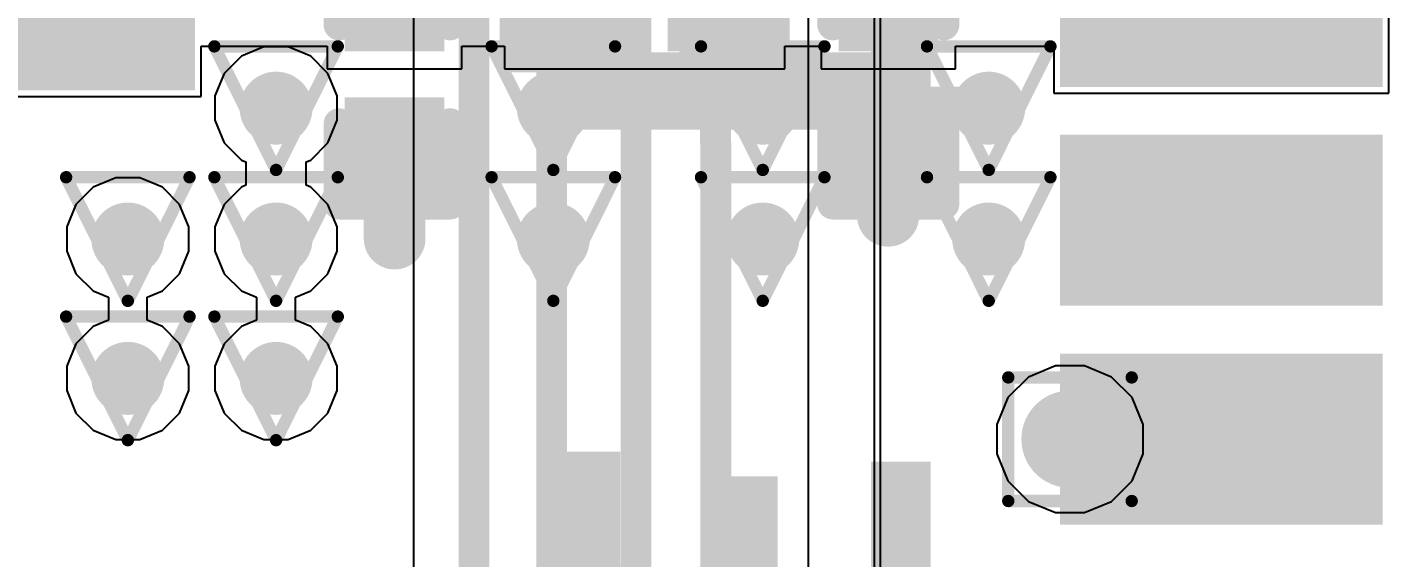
# Model space of a CAD drawing. Header units: inches. Extents: x -6 to 283, y -12 to 154.
# Drawn here: x 14.45 to 20.05, y 14.61 to 16.79 of the extents above; entities that cross this region are included whole.
import ezdxf

# ---------------------------------------------------------------- set-up
doc = ezdxf.new("R2010")
doc.units = ezdxf.units.IN
for name, color, linetype in [('Bottom Layer', 5, 'Continuous'), ('Bottom Overlay', 54, 'Continuous'), ('Drill Drawing', 1, 'Continuous'), ('GND-1', 16, 'Continuous'), ('GND-2', 90, 'Continuous'), ('GND-3', 216, 'Continuous'), ('GND-4', 54, 'Continuous'), ('PWR-1', 156, 'Continuous'), ('PWR-2', 130, 'Continuous'), ('Signal L1', 76, 'Continuous'), ('Signal L2', 6, 'Continuous'), ('Top Layer', 1, 'Continuous'), ('Top Overlay', 2, 'Continuous'), ('Top Paste', 8, 'Continuous'), ('Top Solder', 216, 'Continuous'), ('Via Holes', 16, 'Continuous')]:
    doc.layers.add(name, color=color, linetype=linetype)
doc.styles.add('Bauhaus 93_Bold', font='', dxfattribs={"height": 0.2})
doc.styles.get('Bauhaus 93_Bold').set_extended_font_data('Bauhaus 93', bold=True)

# ---------------------------------------------------------------- blocks, each defined once
blk = doc.blocks.new('U_FL_R_SMT_1_80___16')
at = {"layer": 'Top Layer'}
for points in [[(-2.01, 2.0742), (-0.94, 2.0742), (-0.94, -0.1258), (-2.01, -0.1258)], [(0.94, 2.0742), (2.01, 2.0742), (2.01, -0.1258), (0.94, -0.1258)], [(-0.51, -0.4392), (0.51, -0.4392), (0.51, -1.5092), (-0.51, -1.5092)]]:
    blk.add_hatch(color=1, dxfattribs=at).paths.add_polyline_path(points)
at = {"layer": 'Top Paste'}
for points in [[(-2.01, 2.0742), (-0.94, 2.0742), (-0.94, -0.1258), (-2.01, -0.1258)], [(0.94, 2.0742), (2.01, 2.0742), (2.01, -0.1258), (0.94, -0.1258)], [(-0.51, -0.4392), (0.51, -0.4392), (0.51, -1.5092), (-0.51, -1.5092)]]:
    blk.add_hatch(color=8, dxfattribs=at).paths.add_polyline_path(points)
at = {"layer": 'Top Solder'}
for points in [[(-2.1116, 2.1758), (-0.8384, 2.1758), (-0.8384, -0.2274), (-2.1116, -0.2274)], [(0.8384, 2.1758), (2.1116, 2.1758), (2.1116, -0.2274), (0.8384, -0.2274)], [(-0.6116, -0.3376), (0.6116, -0.3376), (0.6116, -1.6108), (-0.6116, -1.6108)]]:
    blk.add_hatch(color=216, dxfattribs=at).paths.add_polyline_path(points)
at = {"layer": 'Top Overlay'}
for points in [[(-0.9652, 2.2098, 0.127, 0.127, 0), (-0.4064, 2.2098, 0.127, 0.127, 0)], [(0.9652, 2.2098, 0.127, 0.127, 0), (0.4064, 2.2098, 0.127, 0.127, 0)], [(-1.2192, -0.5334, 0.127, 0.127, 0), (-0.762, -0.5334, 0.127, 0.127, 0)], [(0.762, -0.5334, 0.127, 0.127, 0), (1.2192, -0.5334, 0.127, 0.127, 0)], [(0.889, -0.7874, 0.254, 0.254, 0), (0.7366, -0.9398, 0.254, 0.254, 0)], [(0.889, -0.7874, 0.254, 0.254, 0), (0.889, -1.0922, 0.254, 0.254, 0)], [(0.7366, -0.9398, 0.254, 0.254, 0), (0.889, -1.0922, 0.254, 0.254, 0)]]:
    blk.add_lwpolyline(points, format="xyseb", dxfattribs=at)
for points in [[(-0.997, 2.2098, 0.0635, 0.0635, 1), (-0.9334, 2.2098, 0.0635, 0.0635, 1)], [(-0.4382, 2.2098, 0.0635, 0.0635, 1), (-0.3747, 2.2098, 0.0635, 0.0635, 1)], [(0.3747, 2.2098, 0.0635, 0.0635, 1), (0.4382, 2.2098, 0.0635, 0.0635, 1)], [(0.9335, 2.2098, 0.0635, 0.0635, 1), (0.997, 2.2098, 0.0635, 0.0635, 1)], [(-1.251, -0.5334, 0.0635, 0.0635, 1), (-1.1874, -0.5334, 0.0635, 0.0635, 1)], [(-0.7937, -0.5334, 0.0635, 0.0635, 1), (-0.7302, -0.5334, 0.0635, 0.0635, 1)], [(0.7303, -0.5334, 0.0635, 0.0635, 1), (0.7938, -0.5334, 0.0635, 0.0635, 1)], [(1.1875, -0.5334, 0.0635, 0.0635, 1), (1.251, -0.5334, 0.0635, 0.0635, 1)], [(0.8255, -0.7874, 0.127, 0.127, 1), (0.9525, -0.7874, 0.127, 0.127, 1)], [(0.8255, -0.7874, 0.127, 0.127, 1), (0.9525, -0.7874, 0.127, 0.127, 1)], [(0.6731, -0.9398, 0.127, 0.127, 1), (0.8001, -0.9398, 0.127, 0.127, 1)], [(0.6731, -0.9398, 0.127, 0.127, 1), (0.8001, -0.9398, 0.127, 0.127, 1)], [(0.8255, -1.0922, 0.127, 0.127, 1), (0.9525, -1.0922, 0.127, 0.127, 1)], [(0.8255, -1.0922, 0.127, 0.127, 1), (0.9525, -1.0922, 0.127, 0.127, 1)]]:
    blk.add_lwpolyline(points, format="xyseb", close=True, dxfattribs=at)
blk = doc.blocks.new('AP6275S__49')
at = {"layer": 'Top Layer'}
for points in [[(-7.7475, 3.85), (-6.6225, 3.85), (-6.6225, 3.35), (-7.7475, 3.35)], [(-7.7475, 2.95), (-6.6225, 2.95), (-6.6225, 2.45), (-7.7475, 2.45)], [(-7.7475, 2.05), (-6.6225, 2.05), (-6.6225, 1.55), (-7.7475, 1.55)]]:
    blk.add_hatch(color=1, dxfattribs=at).paths.add_polyline_path(points)
at = {"layer": 'Top Paste'}
for points in [[(-7.7475, 3.85), (-6.6225, 3.85), (-6.6225, 3.35), (-7.7475, 3.35)], [(-7.7475, 2.95), (-6.6225, 2.95), (-6.6225, 2.45), (-7.7475, 2.45)], [(-7.7475, 2.05), (-6.6225, 2.05), (-6.6225, 1.55), (-7.7475, 1.55)]]:
    blk.add_hatch(color=8, dxfattribs=at).paths.add_polyline_path(points)
at = {"layer": 'Top Solder'}
for points in [[(-7.8491, 3.9516), (-6.5209, 3.9516), (-6.5209, 3.2484), (-7.8491, 3.2484)], [(-7.8491, 3.0516), (-6.5209, 3.0516), (-6.5209, 2.3484), (-7.8491, 2.3484)], [(-7.8491, 2.1516), (-6.5209, 2.1516), (-6.5209, 1.4484), (-7.8491, 1.4484)]]:
    blk.add_hatch(color=216, dxfattribs=at).paths.add_polyline_path(points)
blk = doc.blocks.new('C___0201_306')
at = {"layer": 'Top Layer'}
for points in [[(-0.45, 0.15), (-0.15, 0.15), (-0.15, -0.15), (-0.45, -0.15)], [(0.15, 0.15), (0.45, 0.15), (0.45, -0.15), (0.15, -0.15)]]:
    blk.add_hatch(color=1, dxfattribs=at).paths.add_polyline_path(points)
at = {"layer": 'Top Paste'}
for points in [[(-0.45, 0.15), (-0.15, 0.15), (-0.15, -0.15), (-0.45, -0.15)], [(0.15, 0.15), (0.45, 0.15), (0.45, -0.15), (0.15, -0.15)]]:
    blk.add_hatch(color=8, dxfattribs=at).paths.add_polyline_path(points)
at = {"layer": 'Top Solder'}
for points in [[(-0.505, 0.205), (-0.095, 0.205), (-0.095, -0.205), (-0.505, -0.205)], [(0.095, 0.205), (0.505, 0.205), (0.505, -0.205), (0.095, -0.205)]]:
    blk.add_hatch(color=216, dxfattribs=at).paths.add_polyline_path(points)
at = {"layer": 'Top Overlay'}
for points in [[(-0.5334, 0.2286, 0.127, 0.127, 0), (-0.5334, -0.2286, 0.127, 0.127, 0)], [(-0.5334, 0.2286, 0.127, 0.127, 0), (-0.2032, 0.2286, 0.127, 0.127, 0)], [(0.2032, 0.2286, 0.127, 0.127, 0), (0.5334, 0.2286, 0.127, 0.127, 0)], [(0.5334, 0.2286, 0.127, 0.127, 0), (0.5334, -0.2286, 0.127, 0.127, 0)], [(-0.5334, -0.2286, 0.127, 0.127, 0), (-0.2032, -0.2286, 0.127, 0.127, 0)], [(0.2032, -0.2286, 0.127, 0.127, 0), (0.5334, -0.2286, 0.127, 0.127, 0)]]:
    blk.add_lwpolyline(points, format="xyseb", dxfattribs=at)
for points in [[(-0.5651, 0.2286, 0.0635, 0.0635, 1), (-0.5016, 0.2286, 0.0635, 0.0635, 1)], [(-0.5651, 0.2286, 0.0635, 0.0635, 1), (-0.5016, 0.2286, 0.0635, 0.0635, 1)], [(-0.2349, 0.2286, 0.0635, 0.0635, 1), (-0.1714, 0.2286, 0.0635, 0.0635, 1)], [(0.1714, 0.2286, 0.0635, 0.0635, 1), (0.2349, 0.2286, 0.0635, 0.0635, 1)], [(0.5016, 0.2286, 0.0635, 0.0635, 1), (0.5651, 0.2286, 0.0635, 0.0635, 1)], [(0.5016, 0.2286, 0.0635, 0.0635, 1), (0.5651, 0.2286, 0.0635, 0.0635, 1)], [(-0.5651, -0.2286, 0.0635, 0.0635, 1), (-0.5016, -0.2286, 0.0635, 0.0635, 1)], [(-0.5651, -0.2286, 0.0635, 0.0635, 1), (-0.5016, -0.2286, 0.0635, 0.0635, 1)], [(-0.2349, -0.2286, 0.0635, 0.0635, 1), (-0.1714, -0.2286, 0.0635, 0.0635, 1)], [(0.1714, -0.2286, 0.0635, 0.0635, 1), (0.2349, -0.2286, 0.0635, 0.0635, 1)], [(0.5016, -0.2286, 0.0635, 0.0635, 1), (0.5651, -0.2286, 0.0635, 0.0635, 1)], [(0.5016, -0.2286, 0.0635, 0.0635, 1), (0.5651, -0.2286, 0.0635, 0.0635, 1)]]:
    blk.add_lwpolyline(points, format="xyseb", close=True, dxfattribs=at)
blk = doc.blocks.new('C___0201_308')
at = {"layer": 'Top Layer'}
for points in [[(-0.45, 0.15), (-0.15, 0.15), (-0.15, -0.15), (-0.45, -0.15)], [(0.15, 0.15), (0.45, 0.15), (0.45, -0.15), (0.15, -0.15)]]:
    blk.add_hatch(color=1, dxfattribs=at).paths.add_polyline_path(points)
at = {"layer": 'Top Paste'}
for points in [[(-0.45, 0.15), (-0.15, 0.15), (-0.15, -0.15), (-0.45, -0.15)], [(0.15, 0.15), (0.45, 0.15), (0.45, -0.15), (0.15, -0.15)]]:
    blk.add_hatch(color=8, dxfattribs=at).paths.add_polyline_path(points)
at = {"layer": 'Top Solder'}
for points in [[(-0.505, 0.205), (-0.095, 0.205), (-0.095, -0.205), (-0.505, -0.205)], [(0.095, 0.205), (0.505, 0.205), (0.505, -0.205), (0.095, -0.205)]]:
    blk.add_hatch(color=216, dxfattribs=at).paths.add_polyline_path(points)
at = {"layer": 'Top Overlay'}
for points in [[(-0.5334, 0.2286, 0.127, 0.127, 0), (-0.5334, -0.2286, 0.127, 0.127, 0)], [(-0.5334, 0.2286, 0.127, 0.127, 0), (-0.2032, 0.2286, 0.127, 0.127, 0)], [(0.2032, 0.2286, 0.127, 0.127, 0), (0.5334, 0.2286, 0.127, 0.127, 0)], [(0.5334, 0.2286, 0.127, 0.127, 0), (0.5334, -0.2286, 0.127, 0.127, 0)], [(-0.5334, -0.2286, 0.127, 0.127, 0), (-0.2032, -0.2286, 0.127, 0.127, 0)], [(0.2032, -0.2286, 0.127, 0.127, 0), (0.5334, -0.2286, 0.127, 0.127, 0)]]:
    blk.add_lwpolyline(points, format="xyseb", dxfattribs=at)
for points in [[(-0.5651, 0.2286, 0.0635, 0.0635, 1), (-0.5016, 0.2286, 0.0635, 0.0635, 1)], [(-0.5651, 0.2286, 0.0635, 0.0635, 1), (-0.5016, 0.2286, 0.0635, 0.0635, 1)], [(-0.2349, 0.2286, 0.0635, 0.0635, 1), (-0.1714, 0.2286, 0.0635, 0.0635, 1)], [(0.1714, 0.2286, 0.0635, 0.0635, 1), (0.2349, 0.2286, 0.0635, 0.0635, 1)], [(0.5016, 0.2286, 0.0635, 0.0635, 1), (0.5651, 0.2286, 0.0635, 0.0635, 1)], [(0.5016, 0.2286, 0.0635, 0.0635, 1), (0.5651, 0.2286, 0.0635, 0.0635, 1)], [(-0.5651, -0.2286, 0.0635, 0.0635, 1), (-0.5016, -0.2286, 0.0635, 0.0635, 1)], [(-0.5651, -0.2286, 0.0635, 0.0635, 1), (-0.5016, -0.2286, 0.0635, 0.0635, 1)], [(-0.2349, -0.2286, 0.0635, 0.0635, 1), (-0.1714, -0.2286, 0.0635, 0.0635, 1)], [(0.1714, -0.2286, 0.0635, 0.0635, 1), (0.2349, -0.2286, 0.0635, 0.0635, 1)], [(0.5016, -0.2286, 0.0635, 0.0635, 1), (0.5651, -0.2286, 0.0635, 0.0635, 1)], [(0.5016, -0.2286, 0.0635, 0.0635, 1), (0.5651, -0.2286, 0.0635, 0.0635, 1)]]:
    blk.add_lwpolyline(points, format="xyseb", close=True, dxfattribs=at)
blk = doc.blocks.new('CAP_0201_470')
at = {"layer": 'Top Layer'}
for points in [[(-0.45, 0.15), (-0.15, 0.15), (-0.15, -0.15), (-0.45, -0.15)], [(0.15, 0.15), (0.45, 0.15), (0.45, -0.15), (0.15, -0.15)]]:
    blk.add_hatch(color=1, dxfattribs=at).paths.add_polyline_path(points)
at = {"layer": 'Top Paste'}
for points in [[(-0.45, 0.15), (-0.15, 0.15), (-0.15, -0.15), (-0.45, -0.15)], [(0.15, 0.15), (0.45, 0.15), (0.45, -0.15), (0.15, -0.15)]]:
    blk.add_hatch(color=8, dxfattribs=at).paths.add_polyline_path(points)
at = {"layer": 'Top Solder'}
for points in [[(-0.505, 0.205), (-0.095, 0.205), (-0.095, -0.205), (-0.505, -0.205)], [(0.095, 0.205), (0.505, 0.205), (0.505, -0.205), (0.095, -0.205)]]:
    blk.add_hatch(color=216, dxfattribs=at).paths.add_polyline_path(points)
at = {"layer": 'Top Overlay'}
for points in [[(-0.5334, 0.2286, 0.127, 0.127, 0), (-0.5334, -0.2286, 0.127, 0.127, 0)], [(-0.2032, 0.2286, 0.127, 0.127, 0), (-0.5334, 0.2286, 0.127, 0.127, 0)], [(0.5334, 0.2286, 0.127, 0.127, 0), (0.2032, 0.2286, 0.127, 0.127, 0)], [(0.5334, 0.2286, 0.127, 0.127, 0), (0.5334, -0.2286, 0.127, 0.127, 0)], [(-0.2032, -0.2286, 0.127, 0.127, 0), (-0.5334, -0.2286, 0.127, 0.127, 0)], [(0.5334, -0.2286, 0.127, 0.127, 0), (0.2032, -0.2286, 0.127, 0.127, 0)]]:
    blk.add_lwpolyline(points, format="xyseb", dxfattribs=at)
for points in [[(-0.5651, 0.2286, 0.0635, 0.0635, 1), (-0.5016, 0.2286, 0.0635, 0.0635, 1)], [(-0.5651, 0.2286, 0.0635, 0.0635, 1), (-0.5016, 0.2286, 0.0635, 0.0635, 1)], [(-0.2349, 0.2286, 0.0635, 0.0635, 1), (-0.1714, 0.2286, 0.0635, 0.0635, 1)], [(0.1714, 0.2286, 0.0635, 0.0635, 1), (0.2349, 0.2286, 0.0635, 0.0635, 1)], [(0.5016, 0.2286, 0.0635, 0.0635, 1), (0.5651, 0.2286, 0.0635, 0.0635, 1)], [(0.5016, 0.2286, 0.0635, 0.0635, 1), (0.5651, 0.2286, 0.0635, 0.0635, 1)], [(-0.5651, -0.2286, 0.0635, 0.0635, 1), (-0.5016, -0.2286, 0.0635, 0.0635, 1)], [(-0.5651, -0.2286, 0.0635, 0.0635, 1), (-0.5016, -0.2286, 0.0635, 0.0635, 1)], [(-0.2349, -0.2286, 0.0635, 0.0635, 1), (-0.1714, -0.2286, 0.0635, 0.0635, 1)], [(0.1714, -0.2286, 0.0635, 0.0635, 1), (0.2349, -0.2286, 0.0635, 0.0635, 1)], [(0.5016, -0.2286, 0.0635, 0.0635, 1), (0.5651, -0.2286, 0.0635, 0.0635, 1)], [(0.5016, -0.2286, 0.0635, 0.0635, 1), (0.5651, -0.2286, 0.0635, 0.0635, 1)]]:
    blk.add_lwpolyline(points, format="xyseb", close=True, dxfattribs=at)

msp = doc.modelspace()

# ---------------------------------------------------------------- hatches: boundary and pattern name
at = {"layer": 'Bottom Layer'}
h = msp.add_hatch(color=5, dxfattribs=at)
edge = h.paths.add_edge_path()
edge.add_arc((15.4709, 16.456), 0.15, 0, 360)
h = msp.add_hatch(color=5, dxfattribs=at)
edge = h.paths.add_edge_path()
edge.add_arc((14.8607, 15.918), 0.15, 0, 360)
h = msp.add_hatch(color=5, dxfattribs=at)
edge = h.paths.add_edge_path()
edge.add_arc((15.4709, 15.918), 0.15, 0, 360)
h = msp.add_hatch(color=5, dxfattribs=at)
edge = h.paths.add_edge_path()
edge.add_arc((14.8607, 15.3451), 0.15, 0, 360)
h = msp.add_hatch(color=5, dxfattribs=at)
edge = h.paths.add_edge_path()
edge.add_arc((15.4709, 15.3451), 0.15, 0, 360)
h = msp.add_hatch(color=5, dxfattribs=at)
edge = h.paths.add_edge_path()
edge.add_arc((18.7381, 15.0951), 0.2, 0, 360)
at = {"layer": 'GND-1'}
h = msp.add_hatch(color=16, dxfattribs=at)
edge = h.paths.add_edge_path()
edge.add_arc((15.4709, 16.456), 0.15, 0, 360)
h = msp.add_hatch(color=16, dxfattribs=at)
edge = h.paths.add_edge_path()
edge.add_arc((16.6118, 16.456), 0.15, 0, 360)
h = msp.add_hatch(color=16, dxfattribs=at)
edge = h.paths.add_edge_path()
edge.add_arc((17.4736, 16.456), 0.15, 0, 360)
h = msp.add_hatch(color=16, dxfattribs=at)
edge = h.paths.add_edge_path()
edge.add_arc((18.4036, 16.456), 0.15, 0, 360)
h = msp.add_hatch(color=16, dxfattribs=at)
edge = h.paths.add_edge_path()
edge.add_arc((14.8607, 15.918), 0.15, 0, 360)
h = msp.add_hatch(color=16, dxfattribs=at)
edge = h.paths.add_edge_path()
edge.add_arc((15.4709, 15.918), 0.15, 0, 360)
h = msp.add_hatch(color=16, dxfattribs=at)
edge = h.paths.add_edge_path()
edge.add_arc((16.6118, 15.918), 0.15, 0, 360)
h = msp.add_hatch(color=16, dxfattribs=at)
edge = h.paths.add_edge_path()
edge.add_arc((17.4736, 15.918), 0.15, 0, 360)
h = msp.add_hatch(color=16, dxfattribs=at)
edge = h.paths.add_edge_path()
edge.add_arc((18.4036, 15.918), 0.15, 0, 360)
h = msp.add_hatch(color=16, dxfattribs=at)
edge = h.paths.add_edge_path()
edge.add_arc((14.8607, 15.3451), 0.15, 0, 360)
h = msp.add_hatch(color=16, dxfattribs=at)
edge = h.paths.add_edge_path()
edge.add_arc((15.4709, 15.3451), 0.15, 0, 360)
h = msp.add_hatch(color=16, dxfattribs=at)
edge = h.paths.add_edge_path()
edge.add_arc((18.7381, 15.0951), 0.2, 0, 360)
at = {"layer": 'GND-2'}
h = msp.add_hatch(color=90, dxfattribs=at)
edge = h.paths.add_edge_path()
edge.add_arc((15.4709, 16.456), 0.15, 0, 360)
h = msp.add_hatch(color=90, dxfattribs=at)
edge = h.paths.add_edge_path()
edge.add_arc((14.8607, 15.918), 0.15, 0, 360)
h = msp.add_hatch(color=90, dxfattribs=at)
edge = h.paths.add_edge_path()
edge.add_arc((15.4709, 15.918), 0.15, 0, 360)
h = msp.add_hatch(color=90, dxfattribs=at)
edge = h.paths.add_edge_path()
edge.add_arc((14.8607, 15.3451), 0.15, 0, 360)
h = msp.add_hatch(color=90, dxfattribs=at)
edge = h.paths.add_edge_path()
edge.add_arc((15.4709, 15.3451), 0.15, 0, 360)
h = msp.add_hatch(color=90, dxfattribs=at)
edge = h.paths.add_edge_path()
edge.add_arc((18.7381, 15.0951), 0.2, 0, 360)
at = {"layer": 'GND-3'}
h = msp.add_hatch(color=216, dxfattribs=at)
edge = h.paths.add_edge_path()
edge.add_arc((15.4709, 16.456), 0.15, 0, 360)
h = msp.add_hatch(color=216, dxfattribs=at)
edge = h.paths.add_edge_path()
edge.add_arc((14.8607, 15.918), 0.15, 0, 360)
h = msp.add_hatch(color=216, dxfattribs=at)
edge = h.paths.add_edge_path()
edge.add_arc((15.4709, 15.918), 0.15, 0, 360)
h = msp.add_hatch(color=216, dxfattribs=at)
edge = h.paths.add_edge_path()
edge.add_arc((14.8607, 15.3451), 0.15, 0, 360)
h = msp.add_hatch(color=216, dxfattribs=at)
edge = h.paths.add_edge_path()
edge.add_arc((15.4709, 15.3451), 0.15, 0, 360)
h = msp.add_hatch(color=216, dxfattribs=at)
edge = h.paths.add_edge_path()
edge.add_arc((18.7381, 15.0951), 0.2, 0, 360)
at = {"layer": 'GND-4'}
h = msp.add_hatch(color=54, dxfattribs=at)
edge = h.paths.add_edge_path()
edge.add_arc((15.4709, 16.456), 0.15, 0, 360)
h = msp.add_hatch(color=54, dxfattribs=at)
edge = h.paths.add_edge_path()
edge.add_arc((14.8607, 15.918), 0.15, 0, 360)
h = msp.add_hatch(color=54, dxfattribs=at)
edge = h.paths.add_edge_path()
edge.add_arc((15.4709, 15.918), 0.15, 0, 360)
h = msp.add_hatch(color=54, dxfattribs=at)
edge = h.paths.add_edge_path()
edge.add_arc((14.8607, 15.3451), 0.15, 0, 360)
h = msp.add_hatch(color=54, dxfattribs=at)
edge = h.paths.add_edge_path()
edge.add_arc((15.4709, 15.3451), 0.15, 0, 360)
h = msp.add_hatch(color=54, dxfattribs=at)
edge = h.paths.add_edge_path()
edge.add_arc((18.7381, 15.0951), 0.2, 0, 360)
at = {"layer": 'PWR-1'}
h = msp.add_hatch(color=156, dxfattribs=at)
edge = h.paths.add_edge_path()
edge.add_arc((15.4709, 16.456), 0.15, 0, 360)
h = msp.add_hatch(color=156, dxfattribs=at)
edge = h.paths.add_edge_path()
edge.add_arc((14.8607, 15.918), 0.15, 0, 360)
h = msp.add_hatch(color=156, dxfattribs=at)
edge = h.paths.add_edge_path()
edge.add_arc((15.4709, 15.918), 0.15, 0, 360)
h = msp.add_hatch(color=156, dxfattribs=at)
edge = h.paths.add_edge_path()
edge.add_arc((14.8607, 15.3451), 0.15, 0, 360)
h = msp.add_hatch(color=156, dxfattribs=at)
edge = h.paths.add_edge_path()
edge.add_arc((15.4709, 15.3451), 0.15, 0, 360)
h = msp.add_hatch(color=156, dxfattribs=at)
edge = h.paths.add_edge_path()
edge.add_arc((18.7381, 15.0951), 0.2, 0, 360)
at = {"layer": 'PWR-2'}
h = msp.add_hatch(color=130, dxfattribs=at)
edge = h.paths.add_edge_path()
edge.add_arc((15.4709, 16.456), 0.15, 0, 360)
h = msp.add_hatch(color=130, dxfattribs=at)
edge = h.paths.add_edge_path()
edge.add_arc((14.8607, 15.918), 0.15, 0, 360)
h = msp.add_hatch(color=130, dxfattribs=at)
edge = h.paths.add_edge_path()
edge.add_arc((15.4709, 15.918), 0.15, 0, 360)
h = msp.add_hatch(color=130, dxfattribs=at)
edge = h.paths.add_edge_path()
edge.add_arc((14.8607, 15.3451), 0.15, 0, 360)
h = msp.add_hatch(color=130, dxfattribs=at)
edge = h.paths.add_edge_path()
edge.add_arc((15.4709, 15.3451), 0.15, 0, 360)
h = msp.add_hatch(color=130, dxfattribs=at)
edge = h.paths.add_edge_path()
edge.add_arc((18.7381, 15.0951), 0.2, 0, 360)
at = {"layer": 'Signal L1'}
h = msp.add_hatch(color=76, dxfattribs=at)
edge = h.paths.add_edge_path()
edge.add_arc((15.4709, 16.456), 0.15, 0, 360)
h = msp.add_hatch(color=76, dxfattribs=at)
edge = h.paths.add_edge_path()
edge.add_arc((16.6118, 16.456), 0.15, 0, 360)
h = msp.add_hatch(color=76, dxfattribs=at)
edge = h.paths.add_edge_path()
edge.add_arc((17.4736, 16.456), 0.15, 0, 360)
h = msp.add_hatch(color=76, dxfattribs=at)
edge = h.paths.add_edge_path()
edge.add_arc((18.4036, 16.456), 0.15, 0, 360)
h = msp.add_hatch(color=76, dxfattribs=at)
edge = h.paths.add_edge_path()
edge.add_arc((14.8607, 15.918), 0.15, 0, 360)
h = msp.add_hatch(color=76, dxfattribs=at)
edge = h.paths.add_edge_path()
edge.add_arc((15.4709, 15.918), 0.15, 0, 360)
h = msp.add_hatch(color=76, dxfattribs=at)
edge = h.paths.add_edge_path()
edge.add_arc((16.6118, 15.918), 0.15, 0, 360)
h = msp.add_hatch(color=76, dxfattribs=at)
edge = h.paths.add_edge_path()
edge.add_arc((17.4736, 15.918), 0.15, 0, 360)
h = msp.add_hatch(color=76, dxfattribs=at)
edge = h.paths.add_edge_path()
edge.add_arc((18.4036, 15.918), 0.15, 0, 360)
h = msp.add_hatch(color=76, dxfattribs=at)
edge = h.paths.add_edge_path()
edge.add_arc((14.8607, 15.3451), 0.15, 0, 360)
h = msp.add_hatch(color=76, dxfattribs=at)
edge = h.paths.add_edge_path()
edge.add_arc((15.4709, 15.3451), 0.15, 0, 360)
h = msp.add_hatch(color=76, dxfattribs=at)
edge = h.paths.add_edge_path()
edge.add_arc((18.7381, 15.0951), 0.2, 0, 360)
at = {"layer": 'Signal L2'}
h = msp.add_hatch(color=6, dxfattribs=at)
edge = h.paths.add_edge_path()
edge.add_arc((15.4709, 16.456), 0.15, 0, 360)
h = msp.add_hatch(color=6, dxfattribs=at)
edge = h.paths.add_edge_path()
edge.add_arc((14.8607, 15.918), 0.15, 0, 360)
h = msp.add_hatch(color=6, dxfattribs=at)
edge = h.paths.add_edge_path()
edge.add_arc((15.4709, 15.918), 0.15, 0, 360)
h = msp.add_hatch(color=6, dxfattribs=at)
edge = h.paths.add_edge_path()
edge.add_arc((14.8607, 15.3451), 0.15, 0, 360)
h = msp.add_hatch(color=6, dxfattribs=at)
edge = h.paths.add_edge_path()
edge.add_arc((15.4709, 15.3451), 0.15, 0, 360)
h = msp.add_hatch(color=6, dxfattribs=at)
edge = h.paths.add_edge_path()
edge.add_arc((18.7381, 15.0951), 0.2, 0, 360)
at = {"layer": 'Top Layer'}
h = msp.add_hatch(color=1, dxfattribs=at)
edge = h.paths.add_edge_path()
edge.add_arc((15.4709, 16.456), 0.15, 0, 360)
h = msp.add_hatch(color=1, dxfattribs=at)
edge = h.paths.add_edge_path()
edge.add_arc((16.6118, 16.456), 0.15, 0, 360)
h = msp.add_hatch(color=1, dxfattribs=at)
edge = h.paths.add_edge_path()
edge.add_arc((17.4736, 16.456), 0.15, 0, 360)
h = msp.add_hatch(color=1, dxfattribs=at)
edge = h.paths.add_edge_path()
edge.add_arc((18.4036, 16.456), 0.15, 0, 360)
h = msp.add_hatch(color=1, dxfattribs=at)
edge = h.paths.add_edge_path()
edge.add_arc((14.8607, 15.918), 0.15, 0, 360)
h = msp.add_hatch(color=1, dxfattribs=at)
edge = h.paths.add_edge_path()
edge.add_arc((15.4709, 15.918), 0.15, 0, 360)
h = msp.add_hatch(color=1, dxfattribs=at)
edge = h.paths.add_edge_path()
edge.add_arc((16.6118, 15.918), 0.15, 0, 360)
h = msp.add_hatch(color=1, dxfattribs=at)
edge = h.paths.add_edge_path()
edge.add_arc((17.4736, 15.918), 0.15, 0, 360)
h = msp.add_hatch(color=1, dxfattribs=at)
edge = h.paths.add_edge_path()
edge.add_arc((18.4036, 15.918), 0.15, 0, 360)
h = msp.add_hatch(color=1, dxfattribs=at)
edge = h.paths.add_edge_path()
edge.add_arc((14.8607, 15.3451), 0.15, 0, 360)
h = msp.add_hatch(color=1, dxfattribs=at)
edge = h.paths.add_edge_path()
edge.add_arc((15.4709, 15.3451), 0.15, 0, 360)
h = msp.add_hatch(color=1, dxfattribs=at)
edge = h.paths.add_edge_path()
edge.add_arc((18.7381, 15.0951), 0.2, 0, 360)
at = {"layer": 'Via Holes'}
h = msp.add_hatch(color=7, dxfattribs=at)
edge = h.paths.add_edge_path()
edge.add_arc((15.4709, 16.456), 0.075, 0, 360)
h = msp.add_hatch(color=7, dxfattribs=at)
edge = h.paths.add_edge_path()
edge.add_arc((16.6118, 16.456), 0.075, 0, 360)
h = msp.add_hatch(color=7, dxfattribs=at)
edge = h.paths.add_edge_path()
edge.add_arc((17.4736, 16.456), 0.075, 0, 360)
h = msp.add_hatch(color=7, dxfattribs=at)
edge = h.paths.add_edge_path()
edge.add_arc((18.4036, 16.456), 0.075, 0, 360)
h = msp.add_hatch(color=7, dxfattribs=at)
edge = h.paths.add_edge_path()
edge.add_arc((14.8607, 15.918), 0.075, 0, 360)
h = msp.add_hatch(color=7, dxfattribs=at)
edge = h.paths.add_edge_path()
edge.add_arc((15.4709, 15.918), 0.075, 0, 360)
h = msp.add_hatch(color=7, dxfattribs=at)
edge = h.paths.add_edge_path()
edge.add_arc((16.6118, 15.918), 0.075, 0, 360)
h = msp.add_hatch(color=7, dxfattribs=at)
edge = h.paths.add_edge_path()
edge.add_arc((17.4736, 15.918), 0.075, 0, 360)
h = msp.add_hatch(color=7, dxfattribs=at)
edge = h.paths.add_edge_path()
edge.add_arc((18.4036, 15.918), 0.075, 0, 360)
h = msp.add_hatch(color=7, dxfattribs=at)
edge = h.paths.add_edge_path()
edge.add_arc((14.8607, 15.3451), 0.075, 0, 360)
h = msp.add_hatch(color=7, dxfattribs=at)
edge = h.paths.add_edge_path()
edge.add_arc((15.4709, 15.3451), 0.075, 0, 360)
h = msp.add_hatch(color=7, dxfattribs=at)
edge = h.paths.add_edge_path()
edge.add_arc((18.7381, 15.0951), 0.1, 0, 360)

# ---------------------------------------------------------------- linework, layer by layer
at = {"layer": 'Drill Drawing'}
for points in [[(15.2169, 16.71, 0.0508, 0.0508, 0), (15.7249, 16.71, 0.0508, 0.0508, 0)], [(15.2169, 16.71, 0.0508, 0.0508, 0), (15.4709, 16.202, 0.0508, 0.0508, 0)], [(15.4709, 16.202, 0.0508, 0.0508, 0), (15.7249, 16.71, 0.0508, 0.0508, 0)], [(16.3578, 16.71, 0.0508, 0.0508, 0), (16.8658, 16.71, 0.0508, 0.0508, 0)], [(16.3578, 16.71, 0.0508, 0.0508, 0), (16.6118, 16.202, 0.0508, 0.0508, 0)], [(16.6118, 16.202, 0.0508, 0.0508, 0), (16.8658, 16.71, 0.0508, 0.0508, 0)], [(17.2196, 16.71, 0.0508, 0.0508, 0), (17.7276, 16.71, 0.0508, 0.0508, 0)], [(17.2196, 16.71, 0.0508, 0.0508, 0), (17.4736, 16.202, 0.0508, 0.0508, 0)], [(17.4736, 16.202, 0.0508, 0.0508, 0), (17.7276, 16.71, 0.0508, 0.0508, 0)], [(18.1496, 16.71, 0.0508, 0.0508, 0), (18.6576, 16.71, 0.0508, 0.0508, 0)], [(18.1496, 16.71, 0.0508, 0.0508, 0), (18.4036, 16.202, 0.0508, 0.0508, 0)], [(18.4036, 16.202, 0.0508, 0.0508, 0), (18.6576, 16.71, 0.0508, 0.0508, 0)], [(14.6067, 16.172, 0.0508, 0.0508, 0), (15.1147, 16.172, 0.0508, 0.0508, 0)], [(14.6067, 16.172, 0.0508, 0.0508, 0), (14.8607, 15.664, 0.0508, 0.0508, 0)], [(14.8607, 15.664, 0.0508, 0.0508, 0), (15.1147, 16.172, 0.0508, 0.0508, 0)], [(15.2169, 16.172, 0.0508, 0.0508, 0), (15.7249, 16.172, 0.0508, 0.0508, 0)], [(15.2169, 16.172, 0.0508, 0.0508, 0), (15.4709, 15.664, 0.0508, 0.0508, 0)], [(15.4709, 15.664, 0.0508, 0.0508, 0), (15.7249, 16.172, 0.0508, 0.0508, 0)], [(16.3578, 16.172, 0.0508, 0.0508, 0), (16.8658, 16.172, 0.0508, 0.0508, 0)], [(16.3578, 16.172, 0.0508, 0.0508, 0), (16.6118, 15.664, 0.0508, 0.0508, 0)], [(16.6118, 15.664, 0.0508, 0.0508, 0), (16.8658, 16.172, 0.0508, 0.0508, 0)], [(17.2196, 16.172, 0.0508, 0.0508, 0), (17.7276, 16.172, 0.0508, 0.0508, 0)], [(17.2196, 16.172, 0.0508, 0.0508, 0), (17.4736, 15.664, 0.0508, 0.0508, 0)], [(17.4736, 15.664, 0.0508, 0.0508, 0), (17.7276, 16.172, 0.0508, 0.0508, 0)], [(18.1496, 16.172, 0.0508, 0.0508, 0), (18.6576, 16.172, 0.0508, 0.0508, 0)], [(18.1496, 16.172, 0.0508, 0.0508, 0), (18.4036, 15.664, 0.0508, 0.0508, 0)], [(18.4036, 15.664, 0.0508, 0.0508, 0), (18.6576, 16.172, 0.0508, 0.0508, 0)], [(14.6067, 15.5991, 0.0508, 0.0508, 0), (15.1147, 15.5991, 0.0508, 0.0508, 0)], [(14.6067, 15.5991, 0.0508, 0.0508, 0), (14.8607, 15.0911, 0.0508, 0.0508, 0)], [(14.8607, 15.0911, 0.0508, 0.0508, 0), (15.1147, 15.5991, 0.0508, 0.0508, 0)], [(15.2169, 15.5991, 0.0508, 0.0508, 0), (15.7249, 15.5991, 0.0508, 0.0508, 0)], [(15.2169, 15.5991, 0.0508, 0.0508, 0), (15.4709, 15.0911, 0.0508, 0.0508, 0)], [(15.4709, 15.0911, 0.0508, 0.0508, 0), (15.7249, 15.5991, 0.0508, 0.0508, 0)], [(18.4841, 15.3491, 0.0508, 0.0508, 0), (18.9921, 15.3491, 0.0508, 0.0508, 0)], [(18.4841, 14.8411, 0.0508, 0.0508, 0), (18.4841, 15.3491, 0.0508, 0.0508, 0)], [(18.9921, 14.8411, 0.0508, 0.0508, 0), (18.9921, 15.3491, 0.0508, 0.0508, 0)], [(18.4841, 14.8411, 0.0508, 0.0508, 0), (18.9921, 14.8411, 0.0508, 0.0508, 0)]]:
    msp.add_lwpolyline(points, format="xyseb", dxfattribs=at)
for points in [[(15.2042, 16.71, 0.0254, 0.0254, 1), (15.2296, 16.71, 0.0254, 0.0254, 1)], [(15.2042, 16.71, 0.0254, 0.0254, 1), (15.2296, 16.71, 0.0254, 0.0254, 1)], [(15.7122, 16.71, 0.0254, 0.0254, 1), (15.7376, 16.71, 0.0254, 0.0254, 1)], [(15.7122, 16.71, 0.0254, 0.0254, 1), (15.7376, 16.71, 0.0254, 0.0254, 1)], [(16.3451, 16.71, 0.0254, 0.0254, 1), (16.3705, 16.71, 0.0254, 0.0254, 1)], [(16.3451, 16.71, 0.0254, 0.0254, 1), (16.3705, 16.71, 0.0254, 0.0254, 1)], [(16.8531, 16.71, 0.0254, 0.0254, 1), (16.8785, 16.71, 0.0254, 0.0254, 1)], [(16.8531, 16.71, 0.0254, 0.0254, 1), (16.8785, 16.71, 0.0254, 0.0254, 1)], [(17.2069, 16.71, 0.0254, 0.0254, 1), (17.2323, 16.71, 0.0254, 0.0254, 1)], [(17.2069, 16.71, 0.0254, 0.0254, 1), (17.2323, 16.71, 0.0254, 0.0254, 1)], [(17.7149, 16.71, 0.0254, 0.0254, 1), (17.7403, 16.71, 0.0254, 0.0254, 1)], [(17.7149, 16.71, 0.0254, 0.0254, 1), (17.7403, 16.71, 0.0254, 0.0254, 1)], [(18.1369, 16.71, 0.0254, 0.0254, 1), (18.1623, 16.71, 0.0254, 0.0254, 1)], [(18.1369, 16.71, 0.0254, 0.0254, 1), (18.1623, 16.71, 0.0254, 0.0254, 1)], [(18.6449, 16.71, 0.0254, 0.0254, 1), (18.6703, 16.71, 0.0254, 0.0254, 1)], [(18.6449, 16.71, 0.0254, 0.0254, 1), (18.6703, 16.71, 0.0254, 0.0254, 1)], [(14.594, 16.172, 0.0254, 0.0254, 1), (14.6194, 16.172, 0.0254, 0.0254, 1)], [(14.594, 16.172, 0.0254, 0.0254, 1), (14.6194, 16.172, 0.0254, 0.0254, 1)], [(15.102, 16.172, 0.0254, 0.0254, 1), (15.1274, 16.172, 0.0254, 0.0254, 1)], [(15.102, 16.172, 0.0254, 0.0254, 1), (15.1274, 16.172, 0.0254, 0.0254, 1)], [(15.2042, 16.172, 0.0254, 0.0254, 1), (15.2296, 16.172, 0.0254, 0.0254, 1)], [(15.2042, 16.172, 0.0254, 0.0254, 1), (15.2296, 16.172, 0.0254, 0.0254, 1)], [(15.4582, 16.202, 0.0254, 0.0254, 1), (15.4836, 16.202, 0.0254, 0.0254, 1)], [(15.4582, 16.202, 0.0254, 0.0254, 1), (15.4836, 16.202, 0.0254, 0.0254, 1)], [(15.7122, 16.172, 0.0254, 0.0254, 1), (15.7376, 16.172, 0.0254, 0.0254, 1)], [(15.7122, 16.172, 0.0254, 0.0254, 1), (15.7376, 16.172, 0.0254, 0.0254, 1)], [(16.3451, 16.172, 0.0254, 0.0254, 1), (16.3705, 16.172, 0.0254, 0.0254, 1)], [(16.3451, 16.172, 0.0254, 0.0254, 1), (16.3705, 16.172, 0.0254, 0.0254, 1)], [(16.5991, 16.202, 0.0254, 0.0254, 1), (16.6245, 16.202, 0.0254, 0.0254, 1)], [(16.5991, 16.202, 0.0254, 0.0254, 1), (16.6245, 16.202, 0.0254, 0.0254, 1)], [(16.8531, 16.172, 0.0254, 0.0254, 1), (16.8785, 16.172, 0.0254, 0.0254, 1)], [(16.8531, 16.172, 0.0254, 0.0254, 1), (16.8785, 16.172, 0.0254, 0.0254, 1)], [(17.2069, 16.172, 0.0254, 0.0254, 1), (17.2323, 16.172, 0.0254, 0.0254, 1)], [(17.2069, 16.172, 0.0254, 0.0254, 1), (17.2323, 16.172, 0.0254, 0.0254, 1)], [(17.4609, 16.202, 0.0254, 0.0254, 1), (17.4863, 16.202, 0.0254, 0.0254, 1)], [(17.4609, 16.202, 0.0254, 0.0254, 1), (17.4863, 16.202, 0.0254, 0.0254, 1)], [(17.7149, 16.172, 0.0254, 0.0254, 1), (17.7403, 16.172, 0.0254, 0.0254, 1)], [(17.7149, 16.172, 0.0254, 0.0254, 1), (17.7403, 16.172, 0.0254, 0.0254, 1)], [(18.1369, 16.172, 0.0254, 0.0254, 1), (18.1623, 16.172, 0.0254, 0.0254, 1)], [(18.1369, 16.172, 0.0254, 0.0254, 1), (18.1623, 16.172, 0.0254, 0.0254, 1)], [(18.3909, 16.202, 0.0254, 0.0254, 1), (18.4163, 16.202, 0.0254, 0.0254, 1)], [(18.3909, 16.202, 0.0254, 0.0254, 1), (18.4163, 16.202, 0.0254, 0.0254, 1)], [(18.6449, 16.172, 0.0254, 0.0254, 1), (18.6703, 16.172, 0.0254, 0.0254, 1)], [(18.6449, 16.172, 0.0254, 0.0254, 1), (18.6703, 16.172, 0.0254, 0.0254, 1)], [(14.848, 15.664, 0.0254, 0.0254, 1), (14.8734, 15.664, 0.0254, 0.0254, 1)], [(14.848, 15.664, 0.0254, 0.0254, 1), (14.8734, 15.664, 0.0254, 0.0254, 1)], [(15.4582, 15.664, 0.0254, 0.0254, 1), (15.4836, 15.664, 0.0254, 0.0254, 1)], [(15.4582, 15.664, 0.0254, 0.0254, 1), (15.4836, 15.664, 0.0254, 0.0254, 1)], [(16.5991, 15.664, 0.0254, 0.0254, 1), (16.6245, 15.664, 0.0254, 0.0254, 1)], [(16.5991, 15.664, 0.0254, 0.0254, 1), (16.6245, 15.664, 0.0254, 0.0254, 1)], [(17.4609, 15.664, 0.0254, 0.0254, 1), (17.4863, 15.664, 0.0254, 0.0254, 1)], [(17.4609, 15.664, 0.0254, 0.0254, 1), (17.4863, 15.664, 0.0254, 0.0254, 1)], [(18.3909, 15.664, 0.0254, 0.0254, 1), (18.4163, 15.664, 0.0254, 0.0254, 1)], [(18.3909, 15.664, 0.0254, 0.0254, 1), (18.4163, 15.664, 0.0254, 0.0254, 1)], [(14.594, 15.5991, 0.0254, 0.0254, 1), (14.6194, 15.5991, 0.0254, 0.0254, 1)], [(14.594, 15.5991, 0.0254, 0.0254, 1), (14.6194, 15.5991, 0.0254, 0.0254, 1)], [(15.102, 15.5991, 0.0254, 0.0254, 1), (15.1274, 15.5991, 0.0254, 0.0254, 1)], [(15.102, 15.5991, 0.0254, 0.0254, 1), (15.1274, 15.5991, 0.0254, 0.0254, 1)], [(15.2042, 15.5991, 0.0254, 0.0254, 1), (15.2296, 15.5991, 0.0254, 0.0254, 1)], [(15.2042, 15.5991, 0.0254, 0.0254, 1), (15.2296, 15.5991, 0.0254, 0.0254, 1)], [(15.7122, 15.5991, 0.0254, 0.0254, 1), (15.7376, 15.5991, 0.0254, 0.0254, 1)], [(15.7122, 15.5991, 0.0254, 0.0254, 1), (15.7376, 15.5991, 0.0254, 0.0254, 1)], [(18.4714, 15.3491, 0.0254, 0.0254, 1), (18.4968, 15.3491, 0.0254, 0.0254, 1)], [(18.4714, 15.3491, 0.0254, 0.0254, 1), (18.4968, 15.3491, 0.0254, 0.0254, 1)], [(18.9794, 15.3491, 0.0254, 0.0254, 1), (19.0048, 15.3491, 0.0254, 0.0254, 1)], [(18.9794, 15.3491, 0.0254, 0.0254, 1), (19.0048, 15.3491, 0.0254, 0.0254, 1)], [(14.848, 15.0911, 0.0254, 0.0254, 1), (14.8734, 15.0911, 0.0254, 0.0254, 1)], [(14.848, 15.0911, 0.0254, 0.0254, 1), (14.8734, 15.0911, 0.0254, 0.0254, 1)], [(15.4582, 15.0911, 0.0254, 0.0254, 1), (15.4836, 15.0911, 0.0254, 0.0254, 1)], [(15.4582, 15.0911, 0.0254, 0.0254, 1), (15.4836, 15.0911, 0.0254, 0.0254, 1)], [(18.4714, 14.8411, 0.0254, 0.0254, 1), (18.4968, 14.8411, 0.0254, 0.0254, 1)], [(18.4714, 14.8411, 0.0254, 0.0254, 1), (18.4968, 14.8411, 0.0254, 0.0254, 1)], [(18.9794, 14.8411, 0.0254, 0.0254, 1), (19.0048, 14.8411, 0.0254, 0.0254, 1)], [(18.9794, 14.8411, 0.0254, 0.0254, 1), (19.0048, 14.8411, 0.0254, 0.0254, 1)]]:
    msp.add_lwpolyline(points, format="xyseb", close=True, dxfattribs=at)
at = {"layer": 'PWR-1'}
for p, q in [((17.6603, 20.1009), (17.6603, -1.8304)), ((17.9576, 5.4629), (17.9576, 20.1009)), ((15.4208, 16.7076), (15.3283, 16.6693)), ((15.5209, 16.7076), (15.4208, 16.7076)), ((15.6134, 16.6693), (15.5209, 16.7076)), ((15.3283, 16.6693), (15.2576, 16.5985)), ((15.6842, 16.5985), (15.6134, 16.6693)), ((15.2576, 16.5985), (15.2193, 16.506)), ((15.7225, 16.506), (15.6842, 16.5985)), ((15.2193, 16.506), (15.2193, 16.406)), ((15.7225, 16.406), (15.7225, 16.506)), ((15.2193, 16.406), (15.2576, 16.3135)), ((15.6842, 16.3135), (15.7225, 16.406)), ((15.2576, 16.3135), (15.3283, 16.2427)), ((15.6134, 16.2427), (15.6842, 16.3135)), ((15.3283, 16.2427), (15.3467, 16.2351)), ((15.3467, 16.2351), (15.3467, 16.1389)), ((15.595, 16.2351), (15.6134, 16.2427)), ((15.595, 16.1389), (15.595, 16.2351)), ((14.8107, 16.1696), (14.7182, 16.1313)), ((14.9107, 16.1696), (14.8107, 16.1696)), ((15.0032, 16.1313), (14.9107, 16.1696)), ((15.3467, 16.1389), (15.3283, 16.1313)), ((15.6134, 16.1313), (15.595, 16.1389)), ((14.7182, 16.1313), (14.6474, 16.0605)), ((15.074, 16.0605), (15.0032, 16.1313)), ((15.3283, 16.1313), (15.2576, 16.0605)), ((15.6842, 16.0605), (15.6134, 16.1313)), ((14.6474, 16.0605), (14.6091, 15.968)), ((15.1123, 15.968), (15.074, 16.0605)), ((15.2576, 16.0605), (15.2193, 15.968)), ((15.7225, 15.968), (15.6842, 16.0605)), ((14.6091, 15.968), (14.6091, 15.8679)), ((15.1123, 15.8679), (15.1123, 15.968)), ((15.2193, 15.968), (15.2193, 15.8679)), ((15.7225, 15.8679), (15.7225, 15.968)), ((14.6091, 15.8679), (14.6474, 15.7755)), ((15.074, 15.7755), (15.1123, 15.8679)), ((15.2193, 15.8679), (15.2576, 15.7755)), ((15.6842, 15.7755), (15.7225, 15.8679)), ((14.6474, 15.7755), (14.7182, 15.7047)), ((15.0032, 15.7047), (15.074, 15.7755)), ((15.2576, 15.7755), (15.3283, 15.7047)), ((15.6134, 15.7047), (15.6842, 15.7755)), ((14.7182, 15.7047), (14.7807, 15.6788)), ((14.9407, 15.6788), (15.0032, 15.7047)), ((15.3283, 15.7047), (15.3908, 15.6788)), ((15.5509, 15.6788), (15.6134, 15.7047)), ((14.7807, 15.6788), (14.7807, 15.5842)), ((14.9407, 15.5842), (14.9407, 15.6788)), ((15.3908, 15.6788), (15.3908, 15.5842)), ((15.5509, 15.5842), (15.5509, 15.6788)), ((14.7807, 15.5842), (14.7182, 15.5584)), ((15.0032, 15.5584), (14.9407, 15.5842)), ((15.3908, 15.5842), (15.3283, 15.5584)), ((15.6134, 15.5584), (15.5509, 15.5842)), ((14.7182, 15.5584), (14.6474, 15.4876)), ((15.074, 15.4876), (15.0032, 15.5584)), ((15.3283, 15.5584), (15.2576, 15.4876)), ((15.6842, 15.4876), (15.6134, 15.5584)), ((14.6474, 15.4876), (14.6091, 15.3951)), ((15.1123, 15.3951), (15.074, 15.4876)), ((15.2576, 15.4876), (15.2193, 15.3951)), ((15.7225, 15.3951), (15.6842, 15.4876)), ((14.6091, 15.3951), (14.6091, 15.295)), ((15.1123, 15.295), (15.1123, 15.3951)), ((15.2193, 15.3951), (15.2193, 15.295)), ((15.7225, 15.295), (15.7225, 15.3951)), ((18.6781, 15.3967), (18.5673, 15.3508)), ((18.7981, 15.3967), (18.6781, 15.3967)), ((18.909, 15.3508), (18.7981, 15.3967)), ((18.5673, 15.3508), (18.4825, 15.2659)), ((18.9938, 15.2659), (18.909, 15.3508)), ((14.6091, 15.295), (14.6474, 15.2026)), ((15.074, 15.2026), (15.1123, 15.295)), ((15.2193, 15.295), (15.2576, 15.2026)), ((15.6842, 15.2026), (15.7225, 15.295)), ((18.4825, 15.2659), (18.4365, 15.1551)), ((19.0397, 15.1551), (18.9938, 15.2659)), ((14.6474, 15.2026), (14.7182, 15.1318)), ((15.0032, 15.1318), (15.074, 15.2026)), ((15.2576, 15.2026), (15.3283, 15.1318)), ((15.6134, 15.1318), (15.6842, 15.2026)), ((14.7182, 15.1318), (14.8107, 15.0935)), ((14.9107, 15.0935), (15.0032, 15.1318)), ((15.3283, 15.1318), (15.4208, 15.0935)), ((15.5209, 15.0935), (15.6134, 15.1318)), ((18.4365, 15.1551), (18.4365, 15.0351)), ((19.0397, 15.0351), (19.0397, 15.1551)), ((14.8107, 15.0935), (14.9107, 15.0935)), ((15.4208, 15.0935), (15.5209, 15.0935)), ((18.4365, 15.0351), (18.4825, 14.9242)), ((18.9938, 14.9242), (19.0397, 15.0351)), ((18.4825, 14.9242), (18.5673, 14.8394)), ((18.909, 14.8394), (18.9938, 14.9242)), ((18.5673, 14.8394), (18.6781, 14.7935)), ((18.6781, 14.7935), (18.7981, 14.7935)), ((18.7981, 14.7935), (18.909, 14.8394))]:
    msp.add_line(p, q, dxfattribs=at)
at = {"layer": 'PWR-2'}
for p, q in [((17.6603, 20.1009), (17.6603, -1.7575)), ((17.934, 5.4236), (17.934, 20.1009)), ((15.4208, 16.7076), (15.3283, 16.6693)), ((15.5209, 16.7076), (15.4208, 16.7076)), ((15.6134, 16.6693), (15.5209, 16.7076)), ((15.3283, 16.6693), (15.2576, 16.5985)), ((15.6842, 16.5985), (15.6134, 16.6693)), ((15.2576, 16.5985), (15.2193, 16.506)), ((15.7225, 16.506), (15.6842, 16.5985)), ((15.2193, 16.506), (15.2193, 16.406)), ((15.7225, 16.406), (15.7225, 16.506)), ((15.2193, 16.406), (15.2576, 16.3135)), ((15.6842, 16.3135), (15.7225, 16.406)), ((15.2576, 16.3135), (15.3283, 16.2427)), ((15.6134, 16.2427), (15.6842, 16.3135)), ((15.3283, 16.2427), (15.3467, 16.2351)), ((15.3467, 16.2351), (15.3467, 16.1389)), ((15.595, 16.2351), (15.6134, 16.2427)), ((15.595, 16.1389), (15.595, 16.2351)), ((14.8107, 16.1696), (14.7182, 16.1313)), ((14.9107, 16.1696), (14.8107, 16.1696)), ((15.0032, 16.1313), (14.9107, 16.1696)), ((15.3467, 16.1389), (15.3283, 16.1313)), ((15.6134, 16.1313), (15.595, 16.1389)), ((14.7182, 16.1313), (14.6474, 16.0605)), ((15.074, 16.0605), (15.0032, 16.1313)), ((15.3283, 16.1313), (15.2576, 16.0605)), ((15.6842, 16.0605), (15.6134, 16.1313)), ((14.6474, 16.0605), (14.6091, 15.968)), ((15.1123, 15.968), (15.074, 16.0605)), ((15.2576, 16.0605), (15.2193, 15.968)), ((15.7225, 15.968), (15.6842, 16.0605)), ((14.6091, 15.968), (14.6091, 15.8679)), ((15.1123, 15.8679), (15.1123, 15.968)), ((15.2193, 15.968), (15.2193, 15.8679)), ((15.7225, 15.8679), (15.7225, 15.968)), ((14.6091, 15.8679), (14.6474, 15.7755)), ((15.074, 15.7755), (15.1123, 15.8679)), ((15.2193, 15.8679), (15.2576, 15.7755)), ((15.6842, 15.7755), (15.7225, 15.8679)), ((14.6474, 15.7755), (14.7182, 15.7047)), ((15.0032, 15.7047), (15.074, 15.7755)), ((15.2576, 15.7755), (15.3283, 15.7047)), ((15.6134, 15.7047), (15.6842, 15.7755)), ((14.7182, 15.7047), (14.7807, 15.6788)), ((14.9407, 15.6788), (15.0032, 15.7047)), ((15.3283, 15.7047), (15.3908, 15.6788)), ((15.5509, 15.6788), (15.6134, 15.7047)), ((14.7807, 15.6788), (14.7807, 15.5842)), ((14.9407, 15.5842), (14.9407, 15.6788)), ((15.3908, 15.6788), (15.3908, 15.5842)), ((15.5509, 15.5842), (15.5509, 15.6788)), ((14.7807, 15.5842), (14.7182, 15.5584)), ((15.0032, 15.5584), (14.9407, 15.5842)), ((15.3908, 15.5842), (15.3283, 15.5584)), ((15.6134, 15.5584), (15.5509, 15.5842)), ((14.7182, 15.5584), (14.6474, 15.4876)), ((15.074, 15.4876), (15.0032, 15.5584)), ((15.3283, 15.5584), (15.2576, 15.4876)), ((15.6842, 15.4876), (15.6134, 15.5584)), ((14.6474, 15.4876), (14.6091, 15.3951)), ((15.1123, 15.3951), (15.074, 15.4876)), ((15.2576, 15.4876), (15.2193, 15.3951)), ((15.7225, 15.3951), (15.6842, 15.4876)), ((14.6091, 15.3951), (14.6091, 15.295)), ((15.1123, 15.295), (15.1123, 15.3951)), ((15.2193, 15.3951), (15.2193, 15.295)), ((15.7225, 15.295), (15.7225, 15.3951)), ((18.6781, 15.3967), (18.5673, 15.3508)), ((18.7981, 15.3967), (18.6781, 15.3967)), ((18.909, 15.3508), (18.7981, 15.3967)), ((18.5673, 15.3508), (18.4825, 15.2659)), ((18.9938, 15.2659), (18.909, 15.3508)), ((14.6091, 15.295), (14.6474, 15.2026)), ((15.074, 15.2026), (15.1123, 15.295)), ((15.2193, 15.295), (15.2576, 15.2026)), ((15.6842, 15.2026), (15.7225, 15.295)), ((18.4825, 15.2659), (18.4365, 15.1551)), ((19.0397, 15.1551), (18.9938, 15.2659)), ((14.6474, 15.2026), (14.7182, 15.1318)), ((15.0032, 15.1318), (15.074, 15.2026)), ((15.2576, 15.2026), (15.3283, 15.1318)), ((15.6134, 15.1318), (15.6842, 15.2026)), ((14.7182, 15.1318), (14.8107, 15.0935)), ((14.9107, 15.0935), (15.0032, 15.1318)), ((15.3283, 15.1318), (15.4208, 15.0935)), ((15.5209, 15.0935), (15.6134, 15.1318)), ((18.4365, 15.1551), (18.4365, 15.0351)), ((19.0397, 15.0351), (19.0397, 15.1551)), ((14.8107, 15.0935), (14.9107, 15.0935)), ((15.4208, 15.0935), (15.5209, 15.0935)), ((18.4365, 15.0351), (18.4825, 14.9242)), ((18.9938, 14.9242), (19.0397, 15.0351)), ((18.4825, 14.9242), (18.5673, 14.8394)), ((18.909, 14.8394), (18.9938, 14.9242)), ((18.5673, 14.8394), (18.6781, 14.7935)), ((18.6781, 14.7935), (18.7981, 14.7935)), ((18.7981, 14.7935), (18.909, 14.8394))]:
    msp.add_line(p, q, dxfattribs=at)
at = {"layer": 'Signal L2'}
msp.add_line((16.0364, 17.5442), (16.0364, -6.4924), dxfattribs=at)
for points in [[(16.2856, -6.5486, 0.127, 0.127, 0), (16.2856, 17.308, 0.127, 0.127, 0)], [(16.605, -4.178, 0.127, 0.127, 0), (16.605, 17.2157, 0.127, 0.127, 0)], [(16.9519, -6.136, 0.127, 0.127, 0), (16.9519, 17.1316, 0.127, 0.127, 0)], [(17.2794, 16.3123, 0.127, 0.127, 0), (17.2794, 17.0191, 0.127, 0.127, 0)], [(17.2794, 16.3123, 0.127, 0.127, 0), (17.2805, 16.3112, 0.127, 0.127, 0)], [(17.2805, -5.4354, 0.127, 0.127, 0), (17.2805, 16.3112, 0.127, 0.127, 0)]]:
    msp.add_lwpolyline(points, format="xyseb", dxfattribs=at)
for points in [[(17.2477, 16.3123, 0.0635, 0.0635, 1), (17.3112, 16.3123, 0.0635, 0.0635, 1)], [(17.2477, 16.3123, 0.0635, 0.0635, 1), (17.3112, 16.3123, 0.0635, 0.0635, 1)], [(17.2488, 16.3112, 0.0635, 0.0635, 1), (17.3123, 16.3112, 0.0635, 0.0635, 1)], [(17.2488, 16.3112, 0.0635, 0.0635, 1), (17.3123, 16.3112, 0.0635, 0.0635, 1)]]:
    msp.add_lwpolyline(points, format="xyseb", close=True, dxfattribs=at)
at = {"layer": 'Top Layer'}
for p, q in [((20.0499, 16.5181), (20.0499, 17.2721)), ((15.1625, 16.5041), (15.1625, 16.7112)), ((15.1625, 16.7112), (15.6817, 16.7112)), ((15.6817, 16.7112), (15.6817, 16.6181)), ((16.2357, 16.6181), (16.2357, 16.7112)), ((16.2357, 16.7112), (16.4103, 16.7112)), ((16.4103, 16.7112), (16.4103, 16.6181)), ((17.5643, 16.6181), (17.5643, 16.7112)), ((17.5643, 16.7112), (17.7135, 16.7112)), ((17.7135, 16.7112), (17.7135, 16.6181)), ((18.2675, 16.6181), (18.2675, 16.7112)), ((18.2675, 16.7112), (18.6709, 16.7112)), ((18.6709, 16.7112), (18.6709, 16.5181)), ((15.6817, 16.6181), (16.2357, 16.6181)), ((16.4103, 16.6181), (16.9873, 16.6181)), ((16.9873, 16.6181), (17.0532, 16.6181)), ((17.0532, 16.6181), (17.5643, 16.6181)), ((17.7135, 16.6181), (18.2675, 16.6181)), ((13.8385, 16.5041), (15.1625, 16.5041)), ((18.6709, 16.5181), (20.0499, 16.5181))]:
    msp.add_line(p, q, dxfattribs=at)
for points in [[(16.6118, 16.456, 0.1778, 0.1778, 0), (17.4736, 16.456, 0.1778, 0.1778, 0)], [(17.4736, 16.456, 0.1778, 0.1778, 0), (18.4036, 16.456, 0.1778, 0.1778, 0)], [(15.9587, 15.9199, 0.254, 0.254, 0), (15.9587, 16.2951, 0.254, 0.254, 0)], [(17.9905, 16.0139, 0.254, 0.254, 0), (17.9905, 16.2951, 0.254, 0.254, 0)], [(17.9886, 16.0139, 0.254, 0.254, 0), (17.9905, 16.0139, 0.254, 0.254, 0)]]:
    msp.add_lwpolyline(points, format="xyseb", dxfattribs=at)
for points in [[(16.5673, 16.456, 0.0889, 0.0889, 1), (16.6562, 16.456, 0.0889, 0.0889, 1)], [(17.4291, 16.456, 0.0889, 0.0889, 1), (17.518, 16.456, 0.0889, 0.0889, 1)], [(17.4291, 16.456, 0.0889, 0.0889, 1), (17.518, 16.456, 0.0889, 0.0889, 1)], [(18.3592, 16.456, 0.0889, 0.0889, 1), (18.4481, 16.456, 0.0889, 0.0889, 1)], [(15.8952, 16.2951, 0.127, 0.127, 1), (16.0222, 16.2951, 0.127, 0.127, 1)], [(17.927, 16.2951, 0.127, 0.127, 1), (18.054, 16.2951, 0.127, 0.127, 1)], [(17.9251, 16.0139, 0.127, 0.127, 1), (18.0521, 16.0139, 0.127, 0.127, 1)], [(17.927, 16.0139, 0.127, 0.127, 1), (18.054, 16.0139, 0.127, 0.127, 1)], [(17.927, 16.0139, 0.127, 0.127, 1), (18.054, 16.0139, 0.127, 0.127, 1)], [(15.8952, 15.9199, 0.127, 0.127, 1), (16.0222, 15.9199, 0.127, 0.127, 1)]]:
    msp.add_lwpolyline(points, format="xyseb", close=True, dxfattribs=at)

# ---------------------------------------------------------------- block references
msp.add_blockref('AP6275S__49', (26.5454, 13.2951))
for name, p, rotation in [('U_FL_R_SMT_1_80___16', (13.5263, 17.1411), 90), ('C___0201_306', (15.9587, 16.5951), 90), ('CAP_0201_470', (16.9873, 16.8951), 180), ('C___0201_308', (17.9905, 16.5951), 90)]:
    msp.add_blockref(name, p, dxfattribs=dict(rotation=rotation))

# ---------------------------------------------------------------- texts
at = {"layer": 'Bottom Overlay', "style": 'Bauhaus 93_Bold', "text_generation_flag": 2}
msp.add_text('RE  EIVER', height=1.524, rotation=270, dxfattribs=at).set_placement((16.6412, 12.2927))

doc.saveas('drawing.dxf')
